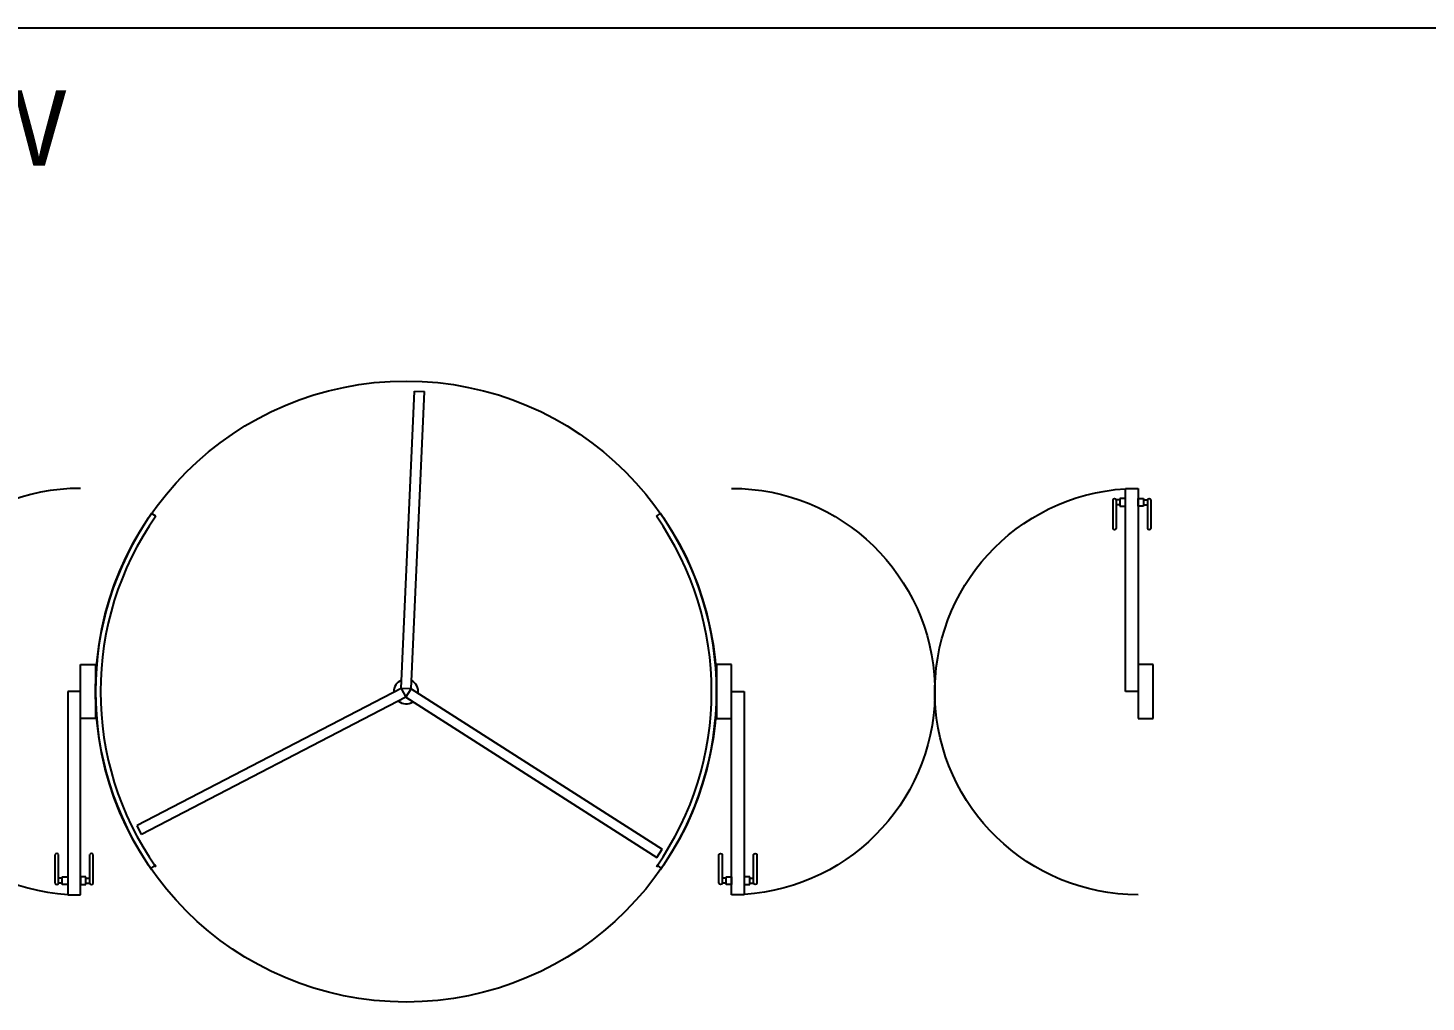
# Model space of a CAD drawing. Header units: inches. Extents: x -12530 to 36157, y 78659 to 110077.
# Drawn here: x -5969 to -387, y 92569 to 96459 of the extents above; entities that cross this region are included whole.
import ezdxf

# ---------------------------------------------------------------- set-up
doc = ezdxf.new("R2010")
doc.units = ezdxf.units.IN
doc.header["$MEASUREMENT"] = 0
doc.layers.add('freecads.com', color=7, linetype='Continuous')
doc.styles.get("Standard").update_dxf_attribs({"font": 'arial.ttf'})

msp = doc.modelspace()

# ---------------------------------------------------------------- linework, layer by layer
at = {"layer": 'freecads.com'}
for p, q in [((-12530.4, 96459.4), (11592.6, 96459.4)), ((-4426.2, 95009), (-4386.3, 95007.2)), ((-1587.4, 94620.8), (-1536.7, 94620.8)), ((-1587.4, 93809.3), (-1587.4, 94620.8)), ((-1536.7, 94620.8), (-1536.7, 93809.3)), ((-1638.2, 94575.1), (-1638.2, 94460.5)), ((-1609.2, 94575.1), (-1624.3, 94575.1)), ((-1624.3, 94575.1), (-1624.3, 94460.5)), ((-1587.4, 94580.2), (-1609.2, 94580.2)), ((-1609.2, 94580.2), (-1609.2, 94549.8)), ((-1587.4, 94549.8), (-1587.4, 94580.2)), ((-1536.7, 94549.8), (-1536.7, 94580.2)), ((-1536.7, 94580.2), (-1515, 94580.2)), ((-1515, 94580.2), (-1515, 94549.8)), ((-1515, 94575.1), (-1499.9, 94575.1)), ((-1499.9, 94575.1), (-1499.9, 94460.5)), ((-1486, 94575.1), (-1486, 94460.5)), ((-1609.2, 94554.9), (-1624.3, 94554.9)), ((-1609.2, 94549.8), (-1587.4, 94549.8)), ((-1515, 94549.8), (-1536.7, 94549.8)), ((-1515, 94554.9), (-1499.9, 94554.9)), ((-5759.5, 93701.8), (-5759.5, 93916.8)), ((-5759.5, 93916.8), (-5699.5, 93916.8)), ((-5699.5, 93916.8), (-5699.5, 93701.8)), ((-3159.7, 93916.8), (-3219.7, 93916.8)), ((-3219.7, 93916.8), (-3219.7, 93701.8)), ((-3159.7, 93701.8), (-3159.7, 93916.8)), ((-1476.7, 93916.8), (-1536.7, 93916.8)), ((-1536.7, 93916.8), (-1536.7, 93701.8)), ((-1476.7, 93701.8), (-1476.7, 93916.8)), ((-5759.5, 93809.3), (-5810.2, 93809.3)), ((-5810.2, 93809.3), (-5810.2, 92997.7)), ((-5759.5, 92997.7), (-5759.5, 93809.3)), ((-3159.7, 92997.7), (-3159.7, 93809.3)), ((-3159.7, 93809.3), (-3109, 93809.3)), ((-3109, 93809.3), (-3109, 92997.7)), ((-1536.7, 93809.3), (-1587.4, 93809.3)), ((-5699.5, 93701.8), (-5759.5, 93701.8)), ((-3219.7, 93701.8), (-3159.7, 93701.8)), ((-1536.7, 93701.8), (-1476.7, 93701.8)), ((-5861, 93043.4), (-5861, 93158)), ((-5847.1, 93043.4), (-5847.1, 93158)), ((-5722.7, 93043.4), (-5722.7, 93158)), ((-5708.8, 93043.4), (-5708.8, 93158)), ((-3210.4, 93043.4), (-3210.4, 93158)), ((-3196.6, 93043.4), (-3196.6, 93158)), ((-3072.1, 93043.4), (-3072.1, 93158)), ((-3058.3, 93043.4), (-3058.3, 93158)), ((-5832, 93063.7), (-5847.1, 93063.7)), ((-5832, 93068.7), (-5810.2, 93068.7)), ((-5832, 93038.3), (-5832, 93068.7)), ((-5810.2, 93068.7), (-5810.2, 93038.3)), ((-5737.7, 93068.7), (-5759.5, 93068.7)), ((-5759.5, 93068.7), (-5759.5, 93038.3)), ((-5737.7, 93038.3), (-5737.7, 93068.7)), ((-5737.7, 93063.7), (-5722.7, 93063.7)), ((-3181.5, 93063.7), (-3196.6, 93063.7)), ((-3181.5, 93068.7), (-3159.7, 93068.7)), ((-3181.5, 93038.3), (-3181.5, 93068.7)), ((-3159.7, 93068.7), (-3159.7, 93038.3)), ((-3087.2, 93068.7), (-3109, 93068.7)), ((-3109, 93068.7), (-3109, 93038.3)), ((-3087.2, 93038.3), (-3087.2, 93068.7)), ((-3087.2, 93063.7), (-3072.1, 93063.7)), ((-5832, 93043.4), (-5847.1, 93043.4)), ((-5810.2, 93038.3), (-5832, 93038.3)), ((-5810.2, 92997.7), (-5759.5, 92997.7)), ((-5759.5, 93038.3), (-5737.7, 93038.3)), ((-5737.7, 93043.4), (-5722.7, 93043.4)), ((-3181.5, 93043.4), (-3196.6, 93043.4)), ((-3159.7, 93038.3), (-3181.5, 93038.3)), ((-3109, 92997.7), (-3159.7, 92997.7)), ((-3109, 93038.3), (-3087.2, 93038.3)), ((-3087.2, 93043.4), (-3072.1, 93043.4))]:
    msp.add_line(p, q, dxfattribs=at)
at = {"layer": 'freecads.com', "ltscale": 10}
for p, q in [((-4479.1, 93821.7), (-4426.2, 95009)), ((-4439.2, 93819.9), (-4386.3, 95007.2)), ((-5459, 94509), (-5475.4, 94520.5)), ((-3460.3, 94509), (-3443.9, 94520.5)), ((-4479.1, 93821.7), (-5533.7, 93273.9)), ((-4460.7, 93786.2), (-5515.3, 93238.4)), ((-4439.2, 93819.9), (-4479.1, 93821.7)), ((-4479.1, 93821.7), (-4460.7, 93786.2)), ((-4460.7, 93786.2), (-4439.2, 93819.9)), ((-4460.7, 93786.2), (-3458.9, 93146.7)), ((-4439.2, 93819.9), (-3437.4, 93180.4)), ((-5515.3, 93238.4), (-5533.7, 93273.9)), ((-3458.9, 93146.7), (-3437.4, 93180.4)), ((-5459, 93116.8), (-5475.4, 93105.4)), ((-3460.3, 93116.8), (-3443.9, 93105.4))]:
    msp.add_line(p, q, dxfattribs=at)
at = {"layer": 'freecads.com'}
msp.add_circle((-4459.6, 93809.3), 1240, dxfattribs=at)
at = {"layer": 'freecads.com', "ltscale": 10}
for centre, radius, start, end in [((-4459.6, 93809.3), 1240, 145, 215), ((-4459.6, 93809.3), 1220, 145, 215), ((-4459.6, 93809.3), 1220, 325, 35), ((-4459.6, 93809.3), 1240, 325, 35), ((-4459.7, 93809.2), 48.9, 111.6167, 183.2812), ((-4459.7, 93809.2), 48.9, 351.6167, 63.2812), ((-4459.7, 93809.2), 48.9, 231.6167, 303.2812)]:
    msp.add_arc(centre, radius, start, end, dxfattribs=at)
at = {"layer": 'freecads.com'}
for centre, major_axis, start_param, end_param in [((-5759.5, 93809.3), (0, 811.5), 0, 3.079052), ((-5854, 93155.8), (0, 7.28), -1.263023, 1.263045), ((-5715.7, 93155.8), (0, 7.28), -1.262966, 1.263103), ((-5854, 93045.6), (0, 7.28), 1.878513, 4.404581), ((-5715.7, 93045.6), (0, 7.28), 1.878512, 4.404581)]:
    msp.add_ellipse(centre, major_axis=major_axis, ratio=0.999999, start_param=start_param, end_param=end_param, dxfattribs=at)
at = {"layer": 'freecads.com', "extrusion": (0, 0, -1)}
for centre, major_axis, start_param, end_param in [((-3159.7, 93809.3), (0, 811.5), 0, 3.079052), ((-1536.7, 93809.3), (0, -811.5), 0, 3.079052), ((-1631.2, 94572.9), (0, -7.28), 1.878513, 4.404581), ((-1492.9, 94572.9), (0, -7.28), 1.878512, 4.404581), ((-1631.2, 94462.7), (0, -7.28), -1.263023, 1.263045), ((-1492.9, 94462.7), (0, -7.28), -1.262966, 1.263103), ((-3203.5, 93155.8), (0, 7.28), -1.262966, 1.263103), ((-3065.2, 93155.8), (0, 7.28), -1.263023, 1.263045), ((-3203.5, 93045.6), (0, 7.28), 1.878512, 4.404581), ((-3065.2, 93045.6), (0, 7.28), 1.878513, 4.404581)]:
    msp.add_ellipse(centre, major_axis=major_axis, ratio=0.999999, start_param=start_param, end_param=end_param, dxfattribs=at)

# ---------------------------------------------------------------- texts
at = {"layer": 'freecads.com', "insert": (-12334.3, 96210), "char_height": 300, "attachment_point": 1}
msp.add_mtext_dynamic_manual_height_columns('REVOLVING DOORS - TOP VIEW', width=1164332.793, gutter_width=20, heights=[0], dxfattribs=at)

doc.saveas('drawing.dxf')
